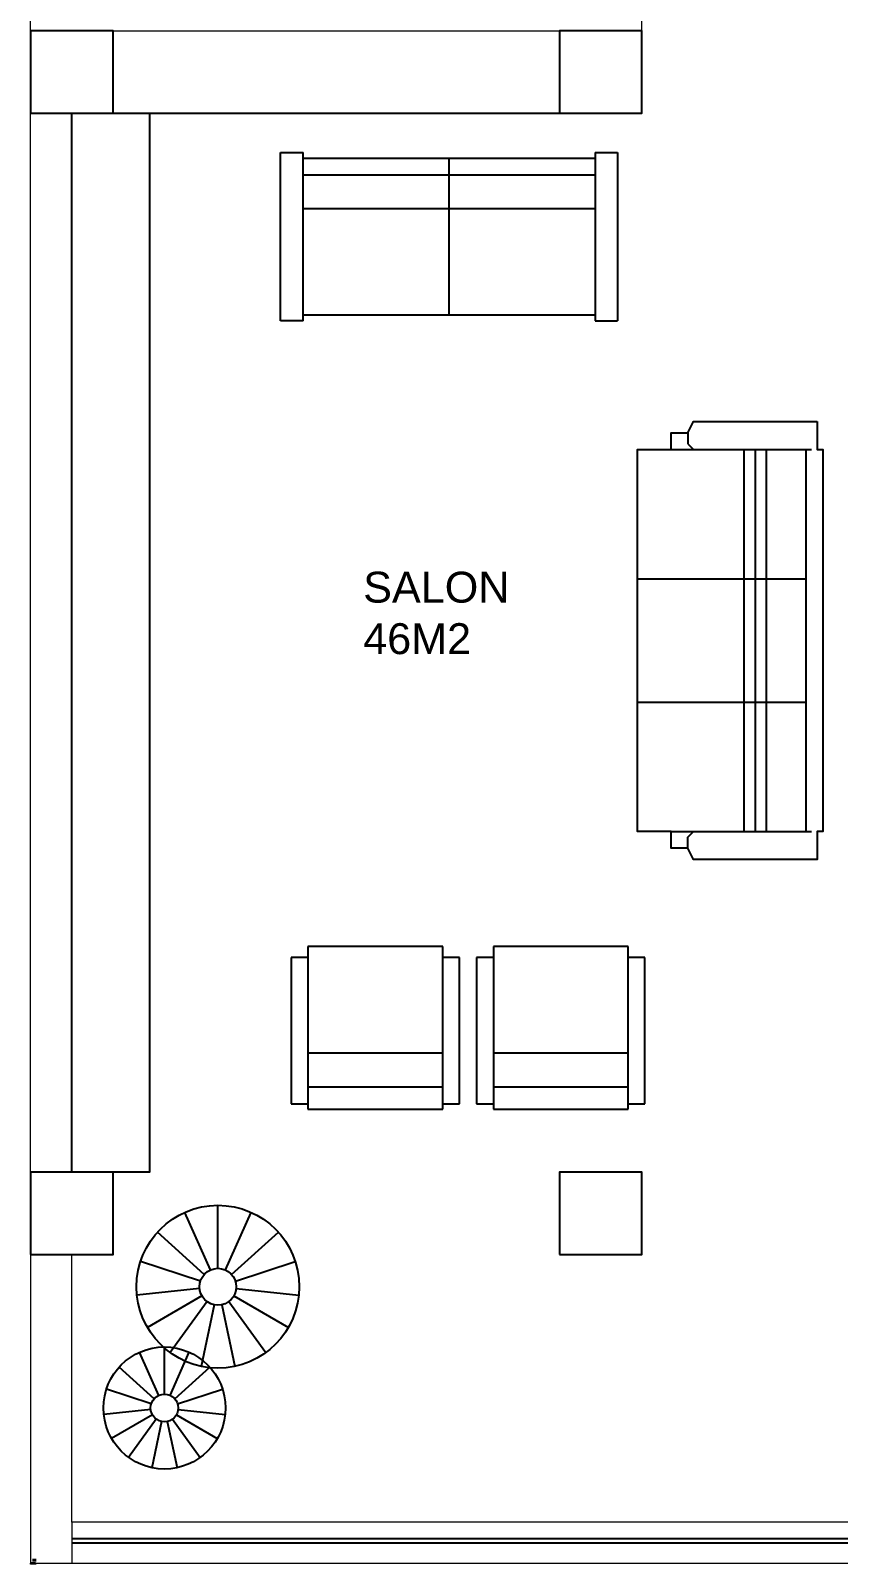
# Model space of a CAD drawing. Header units: millimetres. Extents: x 699029 to 727993, y 4486031 to 4516039.
# Drawn here: x 726122 to 726514, y 4489925 to 4490670 of the extents above; entities that cross this region are included whole.
import ezdxf

# ---------------------------------------------------------------- set-up
doc = ezdxf.new("R2010")
doc.units = ezdxf.units.MM
for name, color, linetype in [('2D', 7, 'Continuous'), ('A-BA', 1, 'Continuous'), ('A-TEFRIS', 251, 'Continuous')]:
    doc.layers.add(name, color=color, linetype=linetype)
doc.layers.add('_P2_D_4_T', color=7, linetype='Continuous', lineweight=20, true_color=0xf3e03b)
doc.layers.add('_P2_D_4_Ç', color=7, linetype='Continuous', lineweight=20)
doc.layers.add('DBM_w_sld', color=111, linetype='Continuous', lineweight=20)
doc.styles.get("Standard").update_dxf_attribs({"font": 'arial.ttf'})

# ---------------------------------------------------------------- blocks, each defined once
blk = doc.blocks.new('TA161')
at = {"layer": '2D', "color": 0}
for p, q in [((1538, 2044), (1005, 3241)), ((1694, 2077), (1694, 3388)), ((1850, 2044), (2383, 3241)), ((1409, 1950), (435, 2827)), ((1979, 1950), (2952, 2827)), ((1329, 1812), (83, 2217)), ((2058, 1812), (3305, 2217)), ((1312, 1654), (9, 1517)), ((2075, 1654), (3378, 1517)), ((1362, 1502), (227, 847)), ((1468, 1384), (698, 323)), ((1614, 1319), (1342, 37)), ((1773, 1319), (2046, 37)), ((1919, 1384), (2689, 323)), ((2026, 1502), (3161, 847))]:
    blk.add_line(p, q, dxfattribs=at)
for radius in [1694, 383]:
    blk.add_circle((1694, 1694), radius, dxfattribs=at)

msp = doc.modelspace()

# ---------------------------------------------------------------- hatches: boundary and pattern name
at = {"layer": '_P2_D_4_T', "lineweight": 40, "true_color": 0x5d6970}
h = msp.add_hatch(color=251, dxfattribs=at)
h.dxf.hatch_style = 1
h.paths.add_polyline_path([(726124.04, 4489926.67), (726124.04, 4489926.17), (726121.54, 4489926.17), (726121.54, 4489926.67)])
h = msp.add_hatch(color=251, dxfattribs=at)
h.dxf.hatch_style = 1
h.paths.add_polyline_path([(726124.04, 4489926), (726124.04, 4489925.5), (726121.54, 4489925.5), (726121.54, 4489926)])
h = msp.add_hatch(color=251, dxfattribs=at)
h.dxf.hatch_style = 1
h.paths.add_polyline_path([(726122.32, 4489928.25), (726122.32, 4489926.81), (726124.24, 4489926.81), (726124.24, 4489928.25), (726122.32, 4489928.25)])

# ---------------------------------------------------------------- linework, layer by layer
at = {"color": 4}
for points in [[(726141.54, 4489938), (726860.15, 4489938)], [(726141.54, 4489936), (726860.15, 4489936)]]:
    msp.add_lwpolyline(points, dxfattribs=at)
at = {"layer": '_P2_D_4_Ç'}
msp.add_lwpolyline([(726124.04, 4489926), (726124.04, 4489925.5), (726121.54, 4489925.5), (726121.54, 4489926), (726124.04, 4489926)], close=True, dxfattribs=at)
at = {"layer": 'A-BA', "ltscale": 10}
for points in [[(726121.54, 4490630.26), (726161.54, 4490630.26), (726161.54, 4490670.26), (726121.54, 4490670.26)], [(726378.39, 4490630.26), (726418.39, 4490630.26), (726418.39, 4490670.26), (726378.39, 4490670.26)], [(726121.54, 4490076), (726161.54, 4490076), (726161.54, 4490116), (726121.54, 4490116)], [(726378.39, 4490076), (726418.39, 4490076), (726418.39, 4490116), (726378.39, 4490116)]]:
    msp.add_lwpolyline(points, close=True, dxfattribs=at)
at = {"layer": 'A-TEFRIS'}
for p, q in [((726242.95, 4490529.32), (726242.95, 4490611.14)), ((726242.95, 4490611.14), (726253.86, 4490611.14)), ((726253.86, 4490529.32), (726253.86, 4490611.14)), ((726395.68, 4490611.14), (726395.68, 4490529.32)), ((726395.68, 4490611.14), (726406.59, 4490611.14)), ((726406.59, 4490611.14), (726406.59, 4490529.32)), ((726253.86, 4490608.41), (726395.68, 4490608.41)), ((726324.77, 4490532.05), (726324.77, 4490608.41)), ((726253.86, 4490600.23), (726395.68, 4490600.23)), ((726253.86, 4490583.87), (726395.68, 4490583.87)), ((726253.86, 4490529.32), (726242.95, 4490529.32)), ((726395.68, 4490532.05), (726253.86, 4490532.05)), ((726395.68, 4490529.32), (726406.59, 4490529.32)), ((726440.84, 4490475.02), (726440.84, 4490469.56)), ((726440.84, 4490469.56), (726443.56, 4490466.84)), ((726432.66, 4490466.84), (726443.56, 4490466.84)), ((726443.56, 4490466.84), (726500.84, 4490466.84)), ((726468.11, 4490281.38), (726468.11, 4490466.84)), ((726473.56, 4490281.38), (726473.56, 4490466.84)), ((726479.02, 4490281.38), (726479.02, 4490466.84)), ((726498.11, 4490466.84), (726498.11, 4490281.38)), ((726416.29, 4490404.11), (726498.11, 4490404.11)), ((726416.29, 4490344.11), (726498.11, 4490344.11)), ((726432.66, 4490281.38), (726443.56, 4490281.38)), ((726440.84, 4490278.66), (726443.56, 4490281.38)), ((726440.84, 4490273.2), (726440.84, 4490278.66)), ((726443.56, 4490281.38), (726500.84, 4490281.38)), ((726256.25, 4490225.56), (726256.25, 4490146.47)), ((726321.7, 4490225.56), (726256.25, 4490225.56)), ((726321.7, 4490146.47), (726321.7, 4490225.56)), ((726346.29, 4490225.56), (726346.29, 4490146.47)), ((726411.74, 4490225.56), (726346.29, 4490225.56)), ((726411.74, 4490146.47), (726411.74, 4490225.56)), ((726248.07, 4490220.11), (726248.07, 4490149.2)), ((726256.25, 4490220.11), (726248.07, 4490220.11)), ((726329.88, 4490220.11), (726321.7, 4490220.11)), ((726329.88, 4490149.2), (726329.88, 4490220.11)), ((726338.11, 4490220.11), (726338.11, 4490149.2)), ((726346.29, 4490220.11), (726338.11, 4490220.11)), ((726419.92, 4490220.11), (726411.74, 4490220.11)), ((726419.92, 4490149.2), (726419.92, 4490220.11)), ((726321.7, 4490173.74), (726256.25, 4490173.74)), ((726411.74, 4490173.74), (726346.29, 4490173.74)), ((726256.25, 4490157.38), (726321.7, 4490157.38)), ((726346.29, 4490157.38), (726411.74, 4490157.38)), ((726248.07, 4490149.2), (726256.25, 4490149.2)), ((726321.7, 4490149.2), (726329.88, 4490149.2)), ((726338.11, 4490149.2), (726346.29, 4490149.2)), ((726411.74, 4490149.2), (726419.92, 4490149.2)), ((726256.25, 4490146.47), (726321.7, 4490146.47)), ((726346.29, 4490146.47), (726411.74, 4490146.47))]:
    msp.add_line(p, q, dxfattribs=at)
for points in [[(726141.54, 4490630.26), (726179.21, 4490630.26), (726179.21, 4490116), (726141.54, 4490116)], [(726503.56, 4490480.47), (726503.56, 4490466.84), (726506.29, 4490466.84), (726506.29, 4490281.38), (726503.56, 4490281.38), (726503.56, 4490267.75), (726443.56, 4490267.75), (726440.84, 4490273.2), (726432.66, 4490273.2), (726432.66, 4490281.38), (726416.29, 4490281.38), (726416.29, 4490466.84), (726432.66, 4490466.84), (726432.66, 4490475.02), (726440.84, 4490475.02), (726443.56, 4490480.47)]]:
    msp.add_lwpolyline(points, close=True, dxfattribs=at)
msp.add_lwpolyline([(726161.54, 4490630.26), (726378.39, 4490630.26)], dxfattribs=at)
at = {"layer": 'DBM_w_sld'}
for points in [[(726161.54, 4490076), (726121.54, 4490076), (726121.54, 4491126), (726840.13, 4491126)], [(726161.54, 4490670.26), (726418.39, 4490670.26), (726418.39, 4490685.26), (726141.54, 4490685.26)], [(726141.54, 4490116), (726141.54, 4490630.26)], [(726121.54, 4489926), (726880.14, 4489926), (726880.14, 4490076)], [(726121.54, 4490076), (726121.54, 4489926)], [(726860.15, 4490076), (726860.15, 4489946), (726141.54, 4489946), (726141.54, 4490076)], [(726141.54, 4489946), (726141.54, 4489926)]]:
    msp.add_lwpolyline(points, dxfattribs=at)

# ---------------------------------------------------------------- block references
at = {"color": 3}
for p, xscale, yscale, zscale in [((726172.98, 4490020.78), 0.02333333333332727, 0.02333333333332727, 0.02333333333332727), ((726156.89, 4489971.77), 0.01749999999999545, 0.01749999999999545, 0.01749999999999545)]:
    msp.add_blockref('TA161', p, dxfattribs=dict(at, xscale=xscale, yscale=yscale, zscale=zscale))

# ---------------------------------------------------------------- texts
at = {"color": 5, "lineweight": 53, "insert": (726283.08, 4490407.52), "char_height": 15, "attachment_point": 1}
msp.add_mtext_dynamic_manual_height_columns('{\\C7;SALON \\P46M2}', width=2900.1629, gutter_width=75, heights=[-40.58], dxfattribs=at)

doc.saveas('drawing.dxf')
